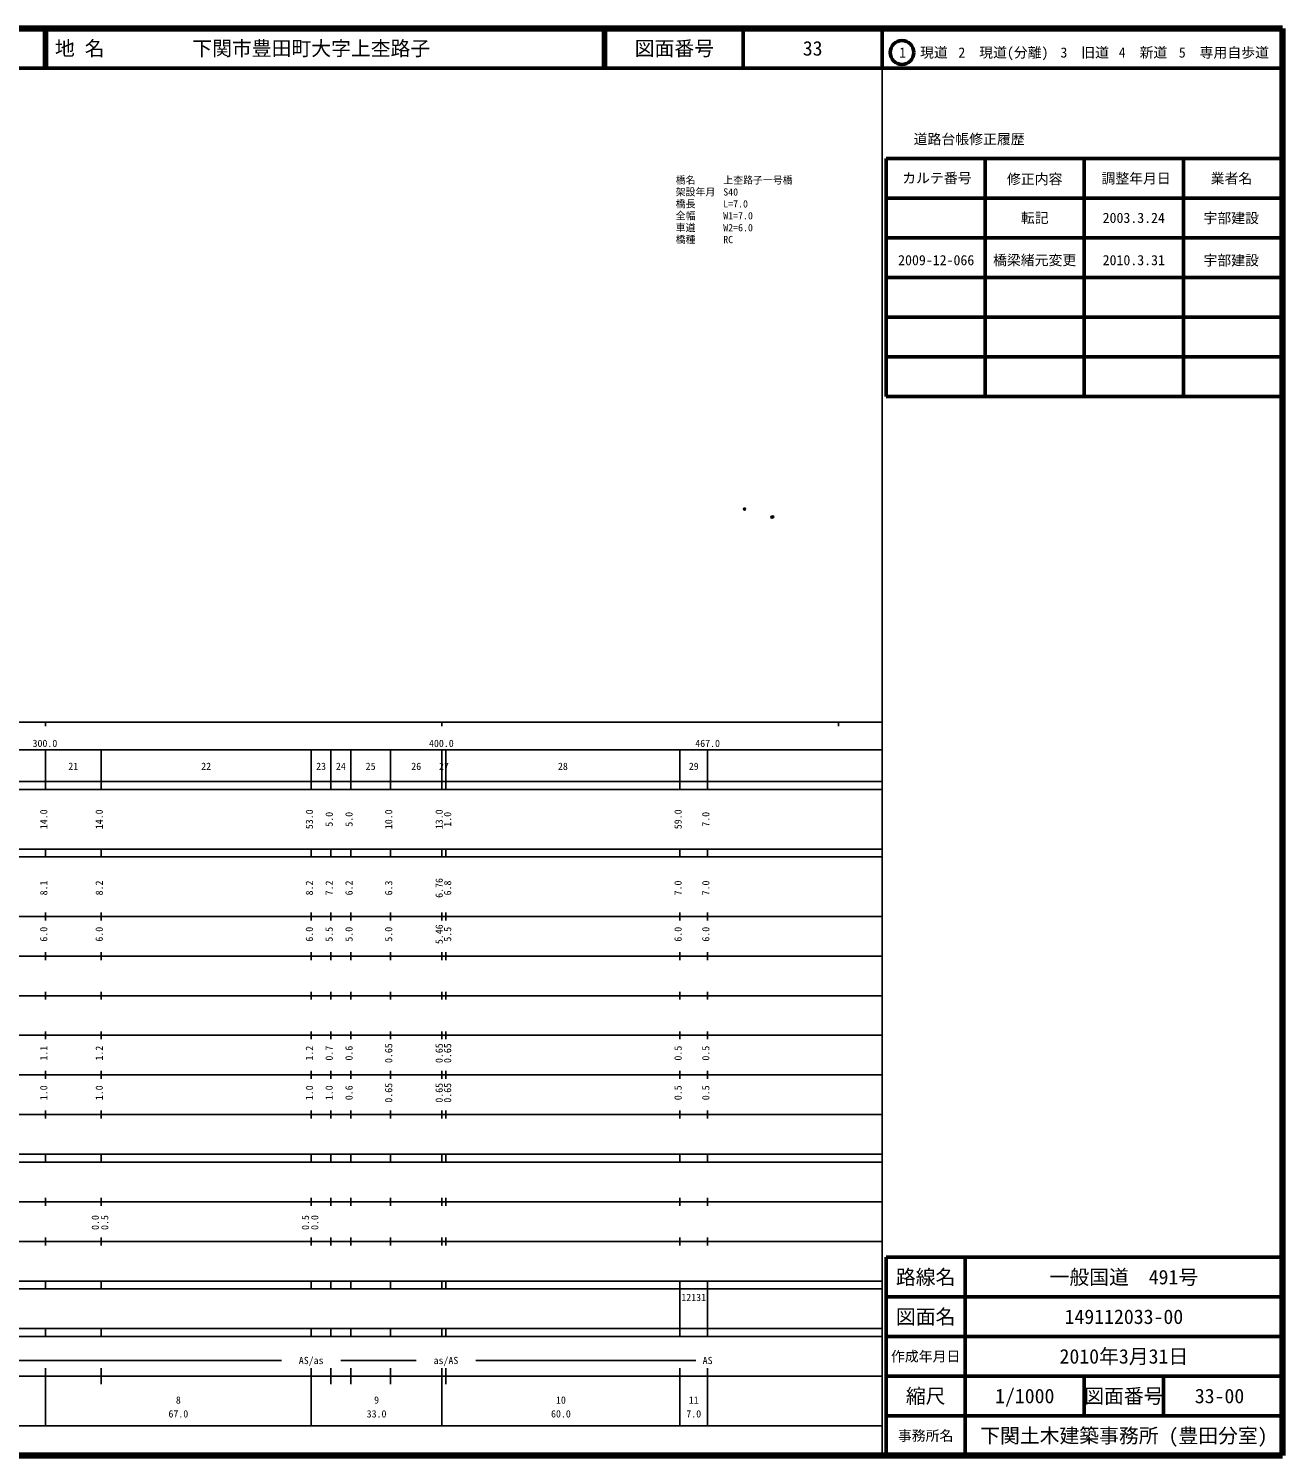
# Model space of a CAD drawing. Units: millimetres on the paper, with parts at other scales. Extents: x 40 to 680, y 20 to 380.
# Drawn here: x 363.7 to 680, y 20 to 380 of the extents above; entities that cross this region are included whole.
import ezdxf
from ezdxf.enums import TextEntityAlignment as Align

# ---------------------------------------------------------------- set-up
doc = ezdxf.new("R2010")
doc.units = ezdxf.units.MM
doc.header["$PDMODE"] = 32
doc.header["$PDSIZE"] = 0.5
for name, color, linetype in [('M-OTRS', 6, 'Continuous'), ('M-STR-HTXT', 7, 'Continuous'), ('M-TTL-TXT', 7, 'Continuous')]:
    doc.layers.add(name, color=color, linetype=linetype)
for name, color, linetype, lineweight in [('M-TTL', 2, 'Continuous', 140), ('M-TTL-BAND', 7, 'Continuous', 25), ('M-TTL-FRAM', 2, 'Continuous', 50), ('M-TTL-LINE', 7, 'Continuous', 50)]:
    doc.layers.add(name, color=color, linetype=linetype, lineweight=lineweight)
doc.styles.add('ＭＳ ゴシック', font='')
doc.styles.get('ＭＳ ゴシック').set_extended_font_data('MS Gothic')

msp = doc.modelspace()

# ---------------------------------------------------------------- linework, layer by layer
at = {"layer": 'M-OTRS'}
for p in [(544.316, 258.778), (551.194, 256.756), (551.416, 256.802)]:
    msp.add_point(p, dxfattribs=at)
at = {"layer": 'M-TTL'}
for p, q in [((680, 380), (40, 380)), ((680, 20), (680, 380)), ((40, 20), (680, 20))]:
    msp.add_line(p, q, dxfattribs=at)
at = {"layer": 'M-TTL-BAND'}
for p, q in [((579, 20), (579, 370)), ((40, 205), (579, 205)), ((368, 205), (368, 204)), ((468, 205), (468, 204)), ((568, 205), (568, 204)), ((68, 198), (579, 198)), ((368, 188), (368, 198)), ((382, 188), (382, 198)), ((435, 188), (435, 198)), ((440, 188), (440, 198)), ((445, 188), (445, 198)), ((455, 188), (455, 198)), ((468, 188), (468, 198)), ((469, 188), (469, 198)), ((528, 188), (528, 198)), ((535, 188), (535, 198)), ((40, 190), (579, 190)), ((40, 188), (579, 188)), ((40, 173), (579, 173)), ((368, 171), (368, 173)), ((382, 171), (382, 173)), ((435, 171), (435, 173)), ((440, 171), (440, 173)), ((445, 171), (445, 173)), ((455, 171), (455, 173)), ((468, 171), (468, 173)), ((469, 171), (469, 173)), ((528, 171), (528, 173)), ((535, 171), (535, 173)), ((40, 171), (579, 171)), ((40, 156), (579, 156)), ((368, 155), (368, 157)), ((382, 155), (382, 157)), ((435, 155), (435, 157)), ((440, 155), (440, 157)), ((445, 155), (445, 157)), ((455, 155), (455, 157)), ((468, 155), (468, 157)), ((469, 155), (469, 157)), ((528, 155), (528, 157)), ((535, 155), (535, 157)), ((46, 146), (579, 146)), ((368, 145), (368, 147)), ((382, 145), (382, 147)), ((435, 145), (435, 147)), ((440, 145), (440, 147)), ((445, 145), (445, 147)), ((455, 145), (455, 147)), ((468, 145), (468, 147)), ((469, 145), (469, 147)), ((528, 145), (528, 147)), ((535, 145), (535, 147)), ((368, 135), (368, 137)), ((382, 135), (382, 137)), ((435, 135), (435, 137)), ((440, 135), (440, 137)), ((445, 135), (445, 137)), ((455, 135), (455, 137)), ((468, 135), (468, 137)), ((469, 135), (469, 137)), ((528, 135), (528, 137)), ((535, 135), (535, 137)), ((52, 136), (579, 136)), ((46, 126), (579, 126)), ((368, 125), (368, 127)), ((382, 125), (382, 127)), ((435, 125), (435, 127)), ((440, 125), (440, 127)), ((445, 125), (445, 127)), ((455, 125), (455, 127)), ((468, 125), (468, 127)), ((469, 125), (469, 127)), ((528, 125), (528, 127)), ((535, 125), (535, 127)), ((52, 116), (579, 116)), ((368, 115), (368, 117)), ((382, 115), (382, 117)), ((435, 115), (435, 117)), ((440, 115), (440, 117)), ((445, 115), (445, 117)), ((455, 115), (455, 117)), ((468, 115), (468, 117)), ((469, 115), (469, 117)), ((528, 115), (528, 117)), ((535, 115), (535, 117)), ((46, 106), (579, 106)), ((368, 105), (368, 107)), ((382, 105), (382, 107)), ((435, 105), (435, 107)), ((440, 105), (440, 107)), ((445, 105), (445, 107)), ((455, 105), (455, 107)), ((468, 105), (468, 107)), ((469, 105), (469, 107)), ((528, 105), (528, 107)), ((535, 105), (535, 107)), ((40, 96), (579, 96)), ((40, 94), (579, 94)), ((368, 94), (368, 96)), ((382, 94), (382, 96)), ((435, 94), (435, 96)), ((440, 94), (440, 96)), ((445, 94), (445, 96)), ((455, 94), (455, 96)), ((468, 94), (468, 96)), ((469, 94), (469, 96)), ((528, 94), (528, 96)), ((535, 94), (535, 96)), ((49, 84), (579, 84)), ((368, 83), (368, 85)), ((382, 83), (382, 85)), ((435, 83), (435, 85)), ((440, 83), (440, 85)), ((445, 83), (445, 85)), ((455, 83), (455, 85)), ((468, 83), (468, 85)), ((469, 83), (469, 85)), ((528, 83), (528, 85)), ((535, 83), (535, 85)), ((40, 74), (579, 74)), ((368, 73), (368, 75)), ((382, 73), (382, 75)), ((435, 73), (435, 75)), ((440, 73), (440, 75)), ((445, 73), (445, 75)), ((455, 73), (455, 75)), ((468, 73), (468, 75)), ((469, 73), (469, 75)), ((528, 73), (528, 75)), ((535, 73), (535, 75)), ((40, 64), (579, 64)), ((40, 62), (579, 62)), ((368, 62), (368, 64)), ((382, 62), (382, 64)), ((435, 62), (435, 64)), ((440, 62), (440, 64)), ((445, 62), (445, 64)), ((455, 62), (455, 64)), ((468, 62), (468, 64)), ((469, 62), (469, 64)), ((528, 62), (528, 64)), ((528, 52), (528, 62)), ((535, 62), (535, 64)), ((535, 52), (535, 62)), ((40, 52), (579, 52)), ((368, 50), (368, 52)), ((382, 50), (382, 52)), ((435, 50), (435, 52)), ((440, 50), (440, 52)), ((445, 50), (445, 52)), ((455, 50), (455, 52)), ((468, 50), (468, 52)), ((469, 50), (469, 52)), ((528, 50), (528, 52)), ((535, 50), (535, 52)), ((40, 50), (579, 50)), ((137.5, 44), (427.5, 44)), ((442.5, 44), (461.5, 44)), ((476.5, 44), (532, 44)), ((40, 40), (579, 40)), ((368, 27.5), (368, 42)), ((382, 38), (382, 42)), ((435, 27.5), (435, 42)), ((440, 38), (440, 42)), ((445, 38), (445, 42)), ((455, 38), (455, 42)), ((468, 27.5), (468, 42)), ((469, 38), (469, 42)), ((528, 27.5), (528, 42)), ((535, 27.5), (535, 42)), ((68, 27.5), (579, 27.5))]:
    msp.add_line(p, q, dxfattribs=at)
at = {"layer": 'M-TTL-FRAM'}
for p, q in [((580, 347.197), (580, 287.197)), ((580, 347.197), (680, 347.197)), ((580, 287.197), (680, 287.197)), ((680, 70), (580, 70)), ((580, 70), (580, 20))]:
    msp.add_line(p, q, dxfattribs=at)
at = {"layer": 'M-TTL-LINE'}
for p, q in [((367.75, 380), (367.75, 370)), ((368.25, 380), (368.25, 370)), ((508.747, 380), (508.747, 370)), ((509.247, 380), (509.247, 370)), ((543.997, 380), (543.997, 370)), ((579, 380), (579, 370)), ((40, 370), (680, 370)), ((605, 347.197), (605, 287.197)), ((630, 347.197), (630, 287.197)), ((655, 347.197), (655, 287.197)), ((580, 337.197), (680, 337.197)), ((580, 327.197), (680, 327.197)), ((580, 317.197), (680, 317.197)), ((580, 307.197), (680, 307.197)), ((580, 297.197), (680, 297.197)), ((600, 70), (600, 20)), ((680, 60), (580, 60)), ((680, 50), (580, 50)), ((680, 40), (580, 40)), ((630, 40), (630, 30)), ((650, 40), (650, 30)), ((680, 30), (580, 30))]:
    msp.add_line(p, q, dxfattribs=at)
msp.add_circle((584.031, 373.958), 3, dxfattribs=at)

# ---------------------------------------------------------------- texts
at = {"layer": 'M-STR-HTXT', "style": 'ＭＳ ゴシック'}
for s, p in [('橋名', (526.942, 340.301)), ('上杢路子一号橋', (538.942, 340.301)), ('架設年月', (526.942, 337.301)), ('S40', (538.942, 337.301)), ('橋長', (526.942, 334.301)), ('L=7.0', (538.942, 334.301)), ('全幅', (526.942, 331.301)), ('W1=7.0', (538.942, 331.301)), ('橋種', (526.942, 325.301)), ('車道', (526.942, 328.301)), ('W2=6.0', (538.942, 328.301)), ('RC', (538.942, 325.301))]:
    msp.add_text(s, height=1.833, dxfattribs=at).set_placement(p, align=Align.BOTTOM_LEFT)
at = {"layer": 'M-TTL-BAND', "style": 'ＭＳ ゴシック'}
for s, p in [('300.0', (367.844, 198.195)), ('400.0', (467.844, 198.195)), ('467.0', (535, 198.195)), ('21', (375, 192.405)), ('22', (408.5, 192.405)), ('23', (437.5, 192.405)), ('24', (442.5, 192.405)), ('25', (450, 192.405)), ('26', (461.5, 192.405)), ('27', (468.5, 192.405)), ('28', (498.5, 192.405)), ('29', (531.5, 192.405)), ('AS/as', (435, 42.5)), ('as/AS', (469, 42.5)), ('AS', (535, 42.5)), ('8', (401.5, 32.523)), ('9', (451.5, 32.523)), ('10', (498, 32.523)), ('11', (531.5, 32.523)), ('67.0', (401.5, 29.033)), ('33.0', (451.5, 29.033)), ('60.0', (498, 29.033)), ('7.0', (531.5, 29.033))]:
    msp.add_text(s, height=1.833, dxfattribs=at).set_placement(p, align=Align.BOTTOM_CENTER)
for s, p in [('14.0', (369, 180.5)), ('14.0', (383, 180.5)), ('53.0', (436, 180.5)), ('5.0', (441, 180.5)), ('5.0', (446, 180.5)), ('10.0', (456, 180.5)), ('13.0', (468.747, 180.5)), ('1.0', (470.869, 180.5)), ('59.0', (529, 180.5)), ('7.0', (536, 180.5)), ('8.1', (369, 163.174)), ('8.2', (383, 163.174)), ('8.2', (436, 163.174)), ('7.2', (441, 163.174)), ('6.2', (446, 163.174)), ('6.3', (456, 163.174)), ('6.76', (468.747, 163.174)), ('6.8', (470.869, 163.174)), ('7.0', (529, 163.174)), ('7.0', (536, 163.174)), ('6.0', (369, 151.5)), ('6.0', (383, 151.5)), ('6.0', (436, 151.5)), ('5.5', (441, 151.5)), ('5.0', (446, 151.5)), ('5.0', (456, 151.5)), ('5.46', (468.747, 151.5)), ('5.5', (470.869, 151.5)), ('6.0', (529, 151.5)), ('6.0', (536, 151.5)), ('1.1', (369, 121.5)), ('1.2', (383, 121.5)), ('1.2', (436, 121.5)), ('0.7', (441, 121.5)), ('0.6', (446, 121.5)), ('0.65', (456, 121.5)), ('0.65', (468.747, 121.5)), ('0.65', (470.869, 121.5)), ('0.5', (529, 121.5)), ('0.5', (536, 121.5)), ('1.0', (369, 111.5)), ('1.0', (383, 111.5)), ('1.0', (436, 111.5)), ('1.0', (441, 111.5)), ('0.6', (446, 111.5)), ('0.65', (456, 111.5)), ('0.65', (468.747, 111.5)), ('0.65', (470.869, 111.5)), ('0.5', (529, 111.5)), ('0.5', (536, 111.5)), ('0.0', (382, 78.764)), ('0.5', (384.37, 78.764)), ('0.5', (435, 78.764)), ('0.0', (437.37, 78.764))]:
    msp.add_text(s, height=1.833, rotation=90, dxfattribs=at).set_placement(p, align=Align.BOTTOM_CENTER)
msp.add_text('12131', height=1.833, dxfattribs=at).set_placement((528.375, 58.405), align=Align.BOTTOM_LEFT)
at = {"layer": 'M-TTL-TXT', "style": 'ＭＳ ゴシック'}
for s, p in [('地 名', (370.38, 375)), ('下関市豊田町大字上杢路子', (405.024, 375))]:
    msp.add_text(s, height=3.666, dxfattribs=at).set_placement(p, align=Align.MIDDLE_LEFT)
for s, height, p in [('図面番号', 3.666, (526.622, 375)), ('33', 3.666, (561.497, 375)), ('1\u3000現道', 2.566, (589.448, 373.958)), ('2\u3000現道(分離)', 2.566, (609.619, 373.958)), ('3\u3000旧道', 2.566, (630.121, 373.958)), ('4\u3000新道', 2.566, (644.824, 373.958)), ('5\u3000専用自歩道', 2.566, (665.228, 373.958)), ('道路台帳修正履歴', 2.566, (600.968, 352.113)), ('カルテ番号', 2.566, (592.839, 342.277)), ('修正内容', 2.566, (617.509, 342.023)), ('調整年月日', 2.566, (643.089, 342.197)), ('業者名', 2.566, (667.134, 342.197)), ('転記', 2.566, (617.5, 332.245)), ('2003.3.24', 2.566, (642.5, 332.245)), ('宇部建設', 2.566, (667.077, 332.189)), ('2009-12-066', 2.566, (592.661, 321.575)), ('橋梁緒元変更', 2.566, (617.5, 321.575)), ('2010.3.31', 2.566, (642.5, 321.575)), ('宇部建設', 2.566, (667.077, 321.518)), ('路線名', 3.666, (590, 65)), ('路線名', 3.666, (590, 65)), ('一般国道\u3000491号', 3.666, (640, 65)), ('図面名', 3.666, (590, 55)), ('図面名', 3.666, (590, 55)), ('149112033-00', 3.666, (640, 55)), ('2010年3月31日', 3.666, (640, 45)), ('作成年月日', 2.566, (590, 45)), ('作成年月日', 2.566, (590, 45)), ('縮尺', 3.666, (590, 35)), ('縮尺', 3.666, (590, 35)), ('1/1000', 3.666, (615, 35)), ('図面番号', 3.666, (640, 35)), ('図面番号', 3.666, (640, 35)), ('33-00', 3.666, (664.125, 35)), ('事務所名', 2.566, (590, 25)), ('事務所名', 2.566, (590, 25)), ('下関土木建築事務所 (豊田分室)', 3.666, (640, 25))]:
    msp.add_text(s, height=height, dxfattribs=at).set_placement(p, align=Align.MIDDLE_CENTER)

doc.saveas('drawing.dxf')
